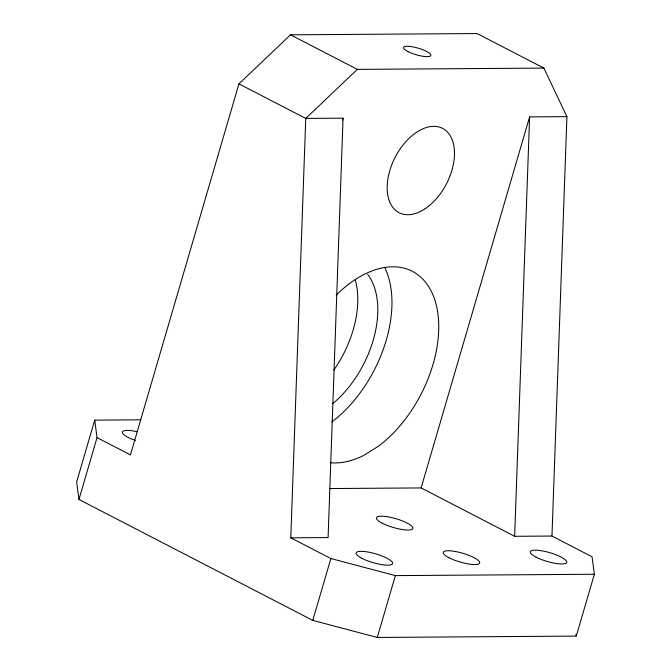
<?xml version="1.0" encoding="UTF-8"?>
<svg xmlns="http://www.w3.org/2000/svg" width="671" height="671" viewBox="0 0 671 671"><rect width="100%" height="100%" fill="white"/><g stroke="black" fill="none" stroke-linecap="round" stroke-linejoin="round"><path stroke-width="1.01" d="M594.363 574.259L395.37 575.609L330.87 558.549L290.786 537.815L305.75 118.423L357.324 69.373L543.879 68.098L566.92 116.645L551.965 536.045L592.048 556.771L594.363 574.259L576.28 636.1L377.287 637.45L312.787 620.39L78.952 499.459L76.637 481.971L94.72 420.138L140.809 419.82M94.72 420.138L97.035 437.618L130.442 454.896L238.935 83.867L305.75 118.423L343.057 118.163L328.094 537.563L290.786 537.815M551.965 536.045L514.649 536.297L529.612 116.897L566.92 116.645M78.952 499.459L97.035 437.618M342.47 120.176L343.057 118.163M312.787 620.39L330.87 558.549M377.287 637.45L395.37 575.609M329.939 488.547L421.12 487.926L529.612 116.897M238.935 83.867L290.518 34.817L477.073 33.55L543.879 68.098M290.518 34.817L357.324 69.373M421.12 487.926L514.649 536.297M576.003 634.036L576.28 636.1M135.559 440.537A18.973 4.588 16.3 0 1 122.323 432.124A18.973 4.588 16.3 0 1 137.06 431.688M367.658 274.38A85.368 52.019 -62.7 0 1 332.858 403.548M355.202 279.597A85.368 52.019 -62.7 0 1 333.839 370.048M384.617 267.276A105.288 64.156 -62.7 0 1 331.742 421.967M336.221 295.123A105.288 64.156 -62.7 0 1 435.672 302.722A105.288 64.156 -62.7 0 1 378.511 446.156L363.925 455.299A105.288 64.156 -62.7 0 1 330.207 462.696M407.867 51.524A14.225 3.439 16.3 0 0 430.539 55.919A14.225 3.439 16.3 0 0 413.185 46.936A14.225 3.439 16.3 0 0 407.867 51.524M449.025 557.744A18.973 4.588 16.3 0 0 479.253 563.606A18.973 4.588 16.3 0 0 456.104 551.637A18.973 4.588 16.3 0 0 449.025 557.744M382.21 523.195A18.973 4.588 16.3 0 0 412.439 529.05A18.973 4.588 16.3 0 0 389.297 517.081A18.973 4.588 16.3 0 0 382.21 523.195M425.196 208.681A47.431 28.895 -62.7 0 0 447.565 132.179A47.431 28.895 -62.7 0 0 389.742 170.744A47.431 28.895 -62.7 0 0 425.196 208.681M536.079 557.156A18.973 4.588 16.3 0 0 566.307 563.011A18.973 4.588 16.3 0 0 543.166 551.042A18.973 4.588 16.3 0 0 536.079 557.156M361.963 558.339A18.973 4.588 16.3 0 0 392.191 564.194A18.973 4.588 16.3 0 0 369.05 552.225A18.973 4.588 16.3 0 0 361.963 558.339"/></g></svg>
